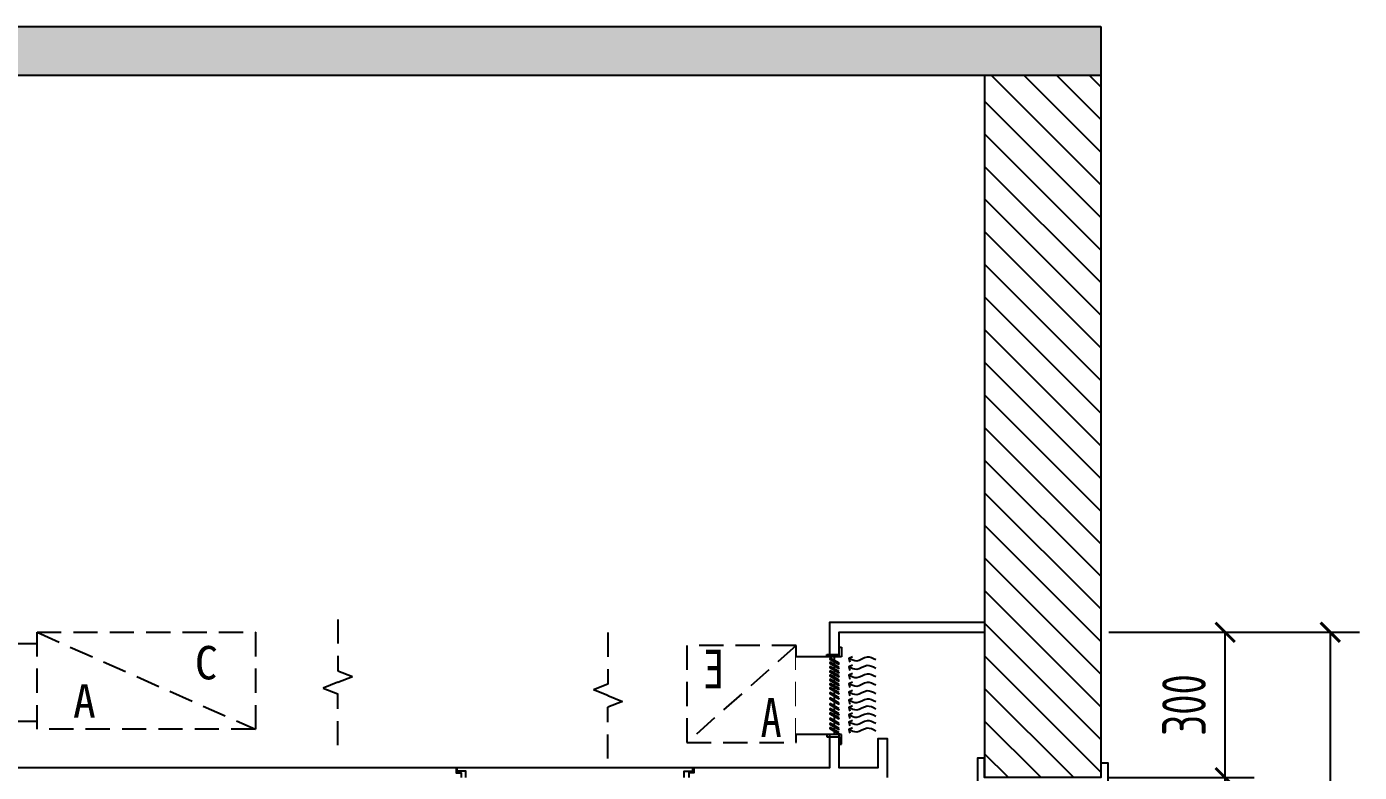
# Model space of a CAD drawing. Header units: millimetres. Extents: x 84706 to 155398, y -6776 to 36429.
# Drawn here: x 125544 to 128293, y 24648 to 26187 of the extents above; entities that cross this region are included whole.
import ezdxf

# ---------------------------------------------------------------- set-up
doc = ezdxf.new("R2010")
doc.units = ezdxf.units.MM
doc.set_wipeout_variables(frame=1)
doc.linetypes.add('DASHED2', pattern=[0.375, 0.25, -0.125])
doc.layers.get('Defpoints').update_dxf_attribs({"color": 250})
for name, color, linetype in [('EE1-【立面造型线（近看）】Elevation modelling line', 144, 'Continuous'), ('EE5-【立面楼板、墙体】Eloorslab_wall', 150, 'Continuous'), ('EE7-【立面填充】Hatch', 250, 'Continuous'), ('EL', 3, 'Continuous'), ('EL-FURN', 30, 'Continuous'), ('EL-立面造型', 30, 'Continuous'), ('PM3-【门套】Casing', 144, 'Continuous')]:
    doc.layers.add(name, color=color, linetype=linetype)
doc.styles.add('MT-DIM', font='ARCHS.SHX', dxfattribs={"width": 0.8})
doc.styles.add('尺寸标注', font='ARCHS.SHX', dxfattribs={"width": 0.8})
doc.styles.add('说明文字1', font='simhei.ttf')
doc.dimstyles.new('海龙1：25', dxfattribs={"dimscale": 25, "dimtxt": 2.25, "dimasz": 1, "dimexe": 1.5, "dimexo": 1, "dimgap": 1, "dimtad": 1, "dimdec": 0, "dimrnd": 5, "dimdsep": 46, "dimtxsty": '尺寸标注', "dimblk": 'ARCHTICK', "dimblk1": 'ARCHTICK', "dimblk2": 'ARCHTICK', "dimcen": 1, "dimclrd": 44, "dimclre": 44, "dimclrt": 2, "dimadec": 0, "dimazin": 0, "dimtfac": 1, "dimtdec": 0, "dimtix": 1, "dimtmove": 2, "dimatfit": 3, "dimldrblk": 'hl_arrow2', "dimfxl": 0, "dimarcsym": 0})

# ---------------------------------------------------------------- blocks, each defined once
blk = doc.blocks.new('*U1028')
at = {"layer": 'EE7-【立面填充】Hatch'}
h = blk.add_hatch(dxfattribs=at)
h.set_pattern_fill('YPSGT-钢筋混凝土', color=256, scale=200, pattern_type=2)
h.set_pattern_definition([(45, (0, 0), (-28.284271, 28.284271), []), (50, (0, 0), (143.45204, -12.550436), [15, -165]), (355, (0, 0), (-27.75027, 150.43842), [12, -132]), (100.4514, (11.95, -1.05), (115.70187, 137.8879), [12.74804, -140.22842]), (46.1842, (0, 40), (213.44822, -33.1038), [22.5, -247.5]), (96.6356, (17.79, 37.24), (186.93254, 194.82358), [19.12206, -210.3426]), (351.1842, (0, 40), (186.9324, 194.82373), [18, -198]), (21, (20, 30), (119.38141, -80.523786), [15, -165]), (326, (20, 30), (48.66306, 145.03), [12, -132]), (71.4514, (29.95, 23.29), (168.04452, 64.5061), [12.74804, -140.22842]), (37.5, (0, 0), (2.431971, 66.578771), [0, -130.4, 0, -134, 0, -132.5]), (7.5, (0, 0), (52.613907, 78.882342), [0, -76.4, 0, -127.4, 0, -50.5]), (327.5, (-44.6, 0), (106.764487, -4.510974), [0, -50, 0, -156, 0, -207]), (317.5, (-64.6, 0), (116.637234, 20.020996), [0, -65, 0, -103.6, 0, -147])])
h.paths.add_polyline_path([(150979.9, -83129), (150979.9, -83029), (143999.9, -83029), (143999.9, -83129)])
h = blk.add_hatch(dxfattribs=at)
h.set_pattern_fill('ANSI31', color=256, scale=15)
h.set_pattern_definition([(45, (0, -750), (-33.67596, 33.67596), [])])
h.paths.add_polyline_path([(144239.9, -83129), (143999.9, -83129), (143999.9, -84579), (144239.9, -84579), (144239.9, -84539)])
at = {"layer": 'EE5-【立面楼板、墙体】Eloorslab_wall'}
for p, q in [((150979.9, -83029), (143999.9, -83029)), ((143999.9, -83029), (143999.9, -83129)), ((150979.9, -83129), (143999.9, -83129)), ((143999.9, -83129), (143999.9, -84579)), ((144239.9, -83129), (144239.9, -84579))]:
    blk.add_line(p, q, dxfattribs=at)
at = {"layer": 'PM3-【门套】Casing'}
blk.add_lwpolyline([(144239.9, -84539), (144254.9, -84539), (144254.9, -84599), (144214.9, -84599), (144214.9, -84609), (143984.9, -84609), (143984.9, -84549), (143999.9, -84549), (143999.9, -84579), (144239.9, -84579), (144239.9, -84539)], dxfattribs=at)
blk = doc.blocks.new('_ArchTick')
at = {"color": 2, "linetype": 'ByBlock', "const_width": 0.15}
blk.add_lwpolyline([(-0.5, -0.5), (0.5, 0.5)], dxfattribs=at)
blk = doc.blocks.new('*D893')
at = {"layer": 'Defpoints', "color": 0, "transparency": 16777216}
for p in [(127520.1, 24636.7), (128016.4, 24636.7), (127520.1, 22236.7)]:
    blk.add_point(p, dxfattribs=at)
at = {"layer": 'EE1-【立面造型线（近看）】Elevation modelling line', "color": 44, "lineweight": -2, "transparency": 16777216}
for p, q in [((127776.4, 24636.7), (128076.4, 24636.7)), ((128016.4, 22236.7), (128016.4, 24636.7)), ((127776.4, 22236.7), (128076.4, 22236.7))]:
    blk.add_line(p, q, dxfattribs=at)
at = {"layer": 'EE1-【立面造型线（近看）】Elevation modelling line', "color": 44, "lineweight": -2, "transparency": 16777216, "xscale": 40, "yscale": 40, "zscale": 40}
for p, rotation in [((128016.4, 24636.7), 90), ((128016.4, 22236.7), 270)]:
    blk.add_blockref('_ArchTick', p, dxfattribs=dict(at, rotation=rotation))
at = {"layer": 'EE1-【立面造型线（近看）】Elevation modelling line', "color": 2, "transparency": 16777216, "insert": (127931.4, 23436.7), "char_height": 90, "attachment_point": 5, "rotation": 90, "style": '尺寸标注'}
blk.add_mtext('2400', dxfattribs=at)
blk = doc.blocks.new('hl_arrow2')
at = {"color": 2}
blk.add_line((-0.221, 0), (-1, 0), dxfattribs=at)
blk.add_lwpolyline([(-0.221, 0), (-0.861, -0.689), (-0.654, -0.862), (0, 0), (-0.654, 0.862), (-0.861, 0.689)], close=True, dxfattribs=at)
for points in [[(-0.861, 0.689), (-0.654, 0.862), (-0.221, 0), (0, 0)], [(-0.861, -0.689), (-0.654, -0.862), (-0.221, 0), (0, 0)]]:
    blk.add_solid(points, dxfattribs=at)
blk = doc.blocks.new('*D894')
at = {"layer": 'Defpoints', "color": 0, "transparency": 16777216}
for p in [(127520.1, 24936.7), (128016.4, 24936.7), (127520.1, 24636.7)]:
    blk.add_point(p, dxfattribs=at)
at = {"layer": 'EE1-【立面造型线（近看）】Elevation modelling line', "color": 44, "lineweight": -2, "transparency": 16777216}
for p, q in [((127776.4, 24936.7), (128076.4, 24936.7)), ((128016.4, 24636.7), (128016.4, 24936.7)), ((127776.4, 24636.7), (128076.4, 24636.7))]:
    blk.add_line(p, q, dxfattribs=at)
at = {"layer": 'EE1-【立面造型线（近看）】Elevation modelling line', "color": 44, "lineweight": -2, "transparency": 16777216, "xscale": 40, "yscale": 40, "zscale": 40}
for p, rotation in [((128016.4, 24936.7), 90), ((128016.4, 24636.7), 270)]:
    blk.add_blockref('_ArchTick', p, dxfattribs=dict(at, rotation=rotation))
at = {"layer": 'EE1-【立面造型线（近看）】Elevation modelling line', "color": 2, "transparency": 16777216, "insert": (127931.4, 24786.7), "char_height": 90, "attachment_point": 5, "rotation": 90, "style": '尺寸标注'}
blk.add_mtext('300', dxfattribs=at)
blk = doc.blocks.new('*D895')
at = {"layer": 'Defpoints', "color": 0, "transparency": 16777216}
for p in [(127520.1, 24936.7), (127520.1, 22236.7), (128233.1, 22236.7)]:
    blk.add_point(p, dxfattribs=at)
at = {"layer": 'EE1-【立面造型线（近看）】Elevation modelling line', "color": 44, "lineweight": -2, "transparency": 16777216}
for p, q in [((127993.1, 24936.7), (128293.1, 24936.7)), ((128233.1, 24936.7), (128233.1, 22236.7)), ((127993.1, 22236.7), (128293.1, 22236.7))]:
    blk.add_line(p, q, dxfattribs=at)
at = {"layer": 'EE1-【立面造型线（近看）】Elevation modelling line', "color": 44, "lineweight": -2, "transparency": 16777216, "xscale": 40, "yscale": 40, "zscale": 40}
for p, rotation in [((128233.1, 24936.7), 90), ((128233.1, 22236.7), 270)]:
    blk.add_blockref('_ArchTick', p, dxfattribs=dict(at, rotation=rotation))
at = {"layer": 'EE1-【立面造型线（近看）】Elevation modelling line', "color": 2, "transparency": 16777216, "insert": (128148.1, 23586.7), "char_height": 90, "attachment_point": 5, "rotation": 90, "style": '尺寸标注'}
blk.add_mtext('2700', dxfattribs=at)
blk = doc.blocks.new('yhbyhuj')
at = {"layer": 'EL', "color": 250, "elevation": -16380}
for points in [[(141086.3, 19049.9), (141093.4, 19046.4), (141091.3, 19038.6)], [(141086.3, 19049.9), (141093.4, 19046.4), (141091.3, 19038.6)], [(141086.3, 19032.5), (141093.4, 19029), (141091.3, 19021.2)], [(141086.3, 19032.4), (141093.4, 19029), (141091.3, 19021.2)], [(141086.3, 19015), (141093.4, 19011.6), (141091.3, 19003.8)], [(141086.3, 19015), (141093.4, 19011.6), (141091.3, 19003.8)], [(141086.3, 18997.6), (141093.4, 18994.2), (141091.3, 18986.3)], [(141086.3, 18980.2), (141093.4, 18976.7), (141091.3, 18968.9)], [(141086.3, 18963.5), (141093.4, 18960), (141091.3, 18952.2)], [(141086.3, 18948.6), (141093.4, 18945.1), (141091.3, 18937.3)], [(141086.3, 18933.3), (141093.4, 18929.9), (141091.3, 18922.1)], [(141086.3, 18918.4), (141093.4, 18915), (141091.3, 18907.2)], [(141086.3, 18903.2), (141093.4, 18899.7), (141091.3, 18891.9)]]:
    blk.add_lwpolyline(points, dxfattribs=at)
at = {"layer": 'EL', "color": 250}
for points in [[(141038.3, 19043.1, -16380), (141044.2, 19046.3, -16380), (141057.4, 19053.3, -16380), (141075.5, 19036.7, -16380), (141088, 19043.5, -16380), (141093.4, 19046.4, -16380)], [(141038.3, 19043.1, -16380), (141044.2, 19046.3, -16380), (141057.4, 19053.3, -16380), (141075.5, 19036.6, -16380), (141088, 19043.5, -16380), (141093.4, 19046.4, -16380)], [(141038.3, 19025.7, -16380), (141044.2, 19028.9, -16380), (141057.4, 19035.9, -16380), (141075.5, 19019.2, -16380), (141088, 19026.1, -16380), (141093.4, 19029, -16380)], [(141038.3, 19025.7, -16380), (141044.2, 19028.9, -16380), (141057.4, 19035.9, -16380), (141075.5, 19019.2, -16380), (141088, 19026.1, -16380), (141093.4, 19029, -16380)], [(141038.3, 19008.3, -16380), (141044.2, 19011.5, -16380), (141057.4, 19018.5, -16380), (141075.5, 19001.8, -16380), (141088, 19008.7, -16380), (141093.4, 19011.6, -16380)], [(141038.3, 19008.3, -16380), (141044.2, 19011.5, -16380), (141057.4, 19018.5, -16380), (141075.5, 19001.8, -16380), (141088, 19008.7, -16380), (141093.4, 19011.6, -16380)], [(141038.3, 18990.9, -16380), (141044.2, 18994, -16380), (141057.4, 19001, -16380), (141075.5, 18984.4, -16380), (141088, 18991.2, -16380), (141093.4, 18994.2, -16380)], [(141038.3, 18973.4, -16380), (141044.2, 18976.6, -16380), (141057.4, 18983.6, -16380), (141075.5, 18967, -16380), (141088, 18973.8, -16380), (141093.4, 18976.7, -16380)], [(141038.3, 18956.7, -16380), (141044.2, 18959.9, -16380), (141057.4, 18966.9, -16380), (141075.5, 18950.2, -16380), (141088, 18957.1, -16380), (141093.4, 18960, -16380)], [(141038.3, 18941.8, -16380), (141044.2, 18945, -16380), (141057.4, 18952, -16380), (141075.5, 18935.4, -16380), (141088, 18942.2, -16380), (141093.4, 18945.1, -16380)], [(141038.3, 18926.6, -16380), (141044.2, 18929.7, -16380), (141057.4, 18936.8, -16380), (141075.5, 18920.1, -16380), (141088, 18926.9, -16380), (141093.4, 18929.9, -16380)], [(141038.3, 18911.7, -16380), (141044.2, 18914.9, -16380), (141057.4, 18921.9, -16380), (141075.5, 18905.2, -16380), (141088, 18912.1, -16380), (141093.4, 18915, -16380)], [(141038.3, 18896.4, -16380), (141044.2, 18899.6, -16380), (141057.4, 18906.6, -16380), (141075.5, 18890, -16380), (141088, 18896.8, -16380), (141093.4, 18899.7, -16380)]]:
    blk.add_open_spline(points, degree=3, knots=[0, 0, 0, 0, 18.584802, 41.302708, 58.293338, 58.293338, 58.293338, 58.293338], dxfattribs=at)
at = {"color": 1, "linetype": 'DASHED2', "ltscale": 200}
blk.add_wipeout([(141202.5, 18872.8), (141202.5, 19072.8), (141427.7, 19072.8), (141427.7, 19049.5), (141590.6, 19049.5), (141590.6, 18889.5), (141427.7, 18889.5), (141427.7, 18872.8)], dxfattribs=at).translate(0, 0, -16380).dxf.layer = 'EL-立面造型'
at = {"layer": 'EL-立面造型', "color": 136, "linetype": 'DASHED2', "ltscale": 200}
blk.add_line((141202.5, 19072.8, -16380), (141427.7, 18872.8, -16380), dxfattribs=at)
at = {"layer": 'EL-立面造型', "color": 4, "linetype": 'DASHED2', "ltscale": 200, "elevation": -16380}
for points in [[(141590.6, 19099.5), (141590.6, 18993.5)], [(141590.6, 18969.5), (141560.6, 18957.5)], [(141590.6, 18993.5), (141620.6, 18981.5)], [(141590.6, 18969.5), (141620.6, 18981.5)], [(141560.6, 18957.5), (141590.6, 18945.5)], [(141590.6, 18839.5), (141590.6, 18945.5)]]:
    blk.add_lwpolyline(points, dxfattribs=at)
blk.add_lwpolyline([(141427.7, 18872.8), (141202.5, 18872.8), (141202.5, 19072.8), (141427.7, 19072.8)], close=True, dxfattribs=at)
at = {"layer": 'EL-立面造型', "color": 30, "linetype": 'DASHED2', "ltscale": 200, "char_height": 80, "style": 'MT-DIM'}
for s, insert, attachment_point in [('{\\fSimHei|b0|i0|c134|p49;E}', (141393.8, 19064.4, -16380), 3), ('{\\fSimHei|b0|i0|c134|p49;A}', (141232.2, 18964.4, -16380), 1)]:
    blk.add_mtext_dynamic_manual_height_columns(s, width=80, gutter_width=1500, heights=[0], dxfattribs=dict(at, insert=insert, attachment_point=attachment_point))
at = {"color": 136, "linetype": 'DASHED2', "ltscale": 200}
blk.add_wipeout([(141108.8, 19049.5), (141202.5, 19049.5), (141202.5, 18889.5), (141108.8, 18889.5)], dxfattribs=at).translate(0, 0, -16380).dxf.layer = 'EL'
at = {"layer": 'EL', "color": 8}
for p, q in [((141123.8, 19049.5, -16380), (141123.8, 18889.5, -16380)), ((141138.8, 19049.5, -16380), (141202.5, 19049.5, -16380)), ((141138.8, 18889.5, -16380), (141202.5, 18889.5, -16380))]:
    blk.add_line(p, q, dxfattribs=at)
at = {"layer": 'EL', "color": 136, "linetype": 'DASHED2', "ltscale": 200, "elevation": -16380}
for points in [[(141108.8, 19069.5), (141108.8, 19049.5), (141138.8, 19049.5), (141138.8, 19054.5), (141113.6, 19054.5), (141113.6, 19069.5), (141108.8, 19069.5)], [(141108.8, 18869.5), (141108.8, 18889.5), (141138.8, 18889.5), (141138.8, 18884.5), (141113.6, 18884.5), (141113.6, 18869.5), (141108.8, 18869.5)]]:
    blk.add_lwpolyline(points, dxfattribs=at)
at = {"layer": 'EL', "color": 250, "elevation": -16380}
for points in [[(141113.3, 19036.3), (141132, 19047), (141133.1, 19045), (141114.5, 19034.3)], [(141113.3, 19027.6), (141132, 19038.3), (141133.1, 19036.3), (141114.5, 19025.5)], [(141113.3, 19018.8), (141132, 19029.6), (141133.1, 19027.6), (141114.5, 19016.8)], [(141113.3, 19010.1), (141132, 19020.9), (141133.1, 19018.9), (141114.5, 19008.1)], [(141113.3, 19001.4), (141132, 19012.2), (141133.1, 19010.2), (141114.5, 18999.4)], [(141113.3, 18992.7), (141132, 19003.5), (141133.1, 19001.5), (141114.5, 18990.7)], [(141113.3, 18984), (141132, 18994.8), (141133.1, 18992.8), (141114.5, 18982)], [(141113.3, 18975.3), (141132, 18986.1), (141133.1, 18984.1), (141114.5, 18973.3)], [(141113.3, 18965), (141132, 18975.8), (141133.1, 18973.8), (141114.5, 18963)], [(141113.3, 18953.9), (141132, 18964.7), (141133.1, 18962.7), (141114.5, 18951.9)], [(141113.3, 18942.4), (141132, 18953.2), (141133.1, 18951.2), (141114.5, 18940.4)], [(141113.3, 18932.1), (141132, 18942.9), (141133.1, 18940.9), (141114.5, 18930.1)], [(141113.3, 18923.4), (141132, 18934.2), (141133.1, 18932.2), (141114.5, 18921.4)], [(141113.3, 18911.9), (141132, 18922.7), (141133.1, 18920.7), (141114.5, 18909.9)], [(141113.3, 18901.7), (141132, 18912.4), (141133.1, 18910.4), (141114.5, 18899.6)], [(141113.3, 18892.9), (141132, 18903.7), (141133.1, 18901.7), (141114.5, 18890.9)]]:
    blk.add_lwpolyline(points, close=True, dxfattribs=at)

msp = doc.modelspace()

# ---------------------------------------------------------------- linework, layer by layer
at = {"layer": 'EL-FURN', "color": 4}
msp.add_lwpolyline([(127520.1, 24956.7), (127200.1, 24956.7), (127200.1, 24656.7), (125500.1, 24656.7), (125500.1, 24656.7), (125420.1, 24656.7), (125420.1, 25256.7), (121020.1, 25256.7)], dxfattribs=at)
at = {"layer": 'EL-FURN'}
msp.add_lwpolyline([(127320.1, 24636.7), (127320.1, 24716.7), (127300.1, 24716.7), (127300.1, 24656.7), (127220.1, 24656.7), (127220.1, 24936.7), (127520.1, 24936.7)], dxfattribs=at)
at = {"layer": 'EL-立面造型', "elevation": 0}
msp.add_lwpolyline([(126450.1, 24636.7), (126450.1, 24649.7), (126432.1, 24649.7), (126432.1, 24656.7), (126430.1, 24656.7), (126430.1, 24646.7), (126440.1, 24646.7), (126440.1, 24636.7)], dxfattribs=at)
at = {"layer": 'EL-立面造型'}
msp.add_lwpolyline([(126900.1, 24636.7), (126900.1, 24649.7), (126918.1, 24649.7), (126918.1, 24656.7), (126920.1, 24656.7), (126920.1, 24646.7), (126910.1, 24646.7), (126910.1, 24636.7)], dxfattribs=at)

# ---------------------------------------------------------------- dimensions: what is measured, and where the dimension line sits
at = {"layer": 'EE1-【立面造型线（近看）】Elevation modelling line'}
for base, p1, p2, picture, middle in [((128016.4, 24936.7), (127520.1, 24636.7), (127520.1, 24936.7), '*D894', (127931.4, 24786.7)), ((128233.1, 22236.7), (127520.1, 24936.7), (127520.1, 22236.7), '*D895', (128148.1, 23586.7)), ((128016.4, 24636.7), (127520.1, 22236.7), (127520.1, 24636.7), '*D893', (127931.4, 23436.7))]:
    dim = msp.add_linear_dim(base=base, p1=p1, p2=p2, angle=90, dimstyle='海龙1：25', override={"dimscale": 40, "dimfxl": 6}, dxfattribs=at)
    dim.commit()
    dim.dimension.update_dxf_attribs({"geometry": picture, "text_midpoint": middle})

# ---------------------------------------------------------------- next in the draw order: wipeouts: each hides what was drawn before it
at = {"color": 1, "linetype": 'DASHED2', "ltscale": 200}
msp.add_wipeout([(125565.5, 24736.6), (125565.5, 24936.6), (126015.8, 24936.6), (126015.8, 24913.4), (126186, 24913.4), (126186, 24753.4), (126015.8, 24753.4), (126015.8, 24736.6)], dxfattribs=at).translate(0, 0, 0).dxf.layer = 'EL'

# ---------------------------------------------------------------- next in the draw order: linework, layer by layer
at = {"layer": 'EL', "color": 4, "linetype": 'DASHED2', "ltscale": 200, "elevation": 0}
for points in [[(126186, 24963.4), (126186, 24857.4)], [(126186, 24857.4), (126216, 24845.4)], [(126186, 24833.4), (126156, 24821.4)], [(126186, 24833.4), (126216, 24845.4)], [(126156, 24821.4), (126186, 24809.4)], [(126186, 24703.4), (126186, 24809.4)]]:
    msp.add_lwpolyline(points, dxfattribs=at)

# ---------------------------------------------------------------- next in the draw order: texts
at = {"layer": 'EL', "color": 136, "style": '说明文字1', "text_generation_flag": 2}
msp.add_text('C', height=69.1, rotation=180, dxfattribs=at).set_placement((125891.1, 24908.5, 0))
msp.add_text('A', height=69.1, dxfattribs=at).set_placement((125686.7, 24760.4, 0))

# ---------------------------------------------------------------- next in the draw order: wipeouts: each hides what was drawn before it
at = {"color": 136, "linetype": 'DASHED2', "ltscale": 200}
msp.add_wipeout([(125395.4, 24913.4), (125565.5, 24913.4), (125565.5, 24753.4), (125395.4, 24753.4)], dxfattribs=at).translate(0, 0, 0).dxf.layer = 'EL'

# ---------------------------------------------------------------- next in the draw order: linework, layer by layer
at = {"layer": 'EL', "color": 136, "linetype": 'DASHED2', "ltscale": 200}
msp.add_line((125565.5, 24936.6, 0), (126015.8, 24736.6, 0), dxfattribs=at)
at = {"layer": 'EL', "color": 8}
for p, q in [((125425.4, 24913.4, 0), (125565.5, 24913.4, 0)), ((125425.4, 24753.4, 0), (125565.5, 24753.4, 0))]:
    msp.add_line(p, q, dxfattribs=at)
at = {"layer": 'EL', "color": 4, "linetype": 'DASHED2', "ltscale": 200, "elevation": 0}
msp.add_lwpolyline([(126015.8, 24736.6), (125565.5, 24736.6), (125565.5, 24936.6), (126015.8, 24936.6)], close=True, dxfattribs=at)

# ---------------------------------------------------------------- next in the draw order: block references
at = {"xscale": -1}
msp.add_blockref('*U1028', (271760.1, 109215.7), dxfattribs=at)

# ---------------------------------------------------------------- next in the draw order: block references
at = {"layer": 'EL-FURN', "xscale": -1}
msp.add_blockref('yhbyhuj', (268333.7, 5836.4, 16380), dxfattribs=at)

doc.saveas('drawing.dxf')
